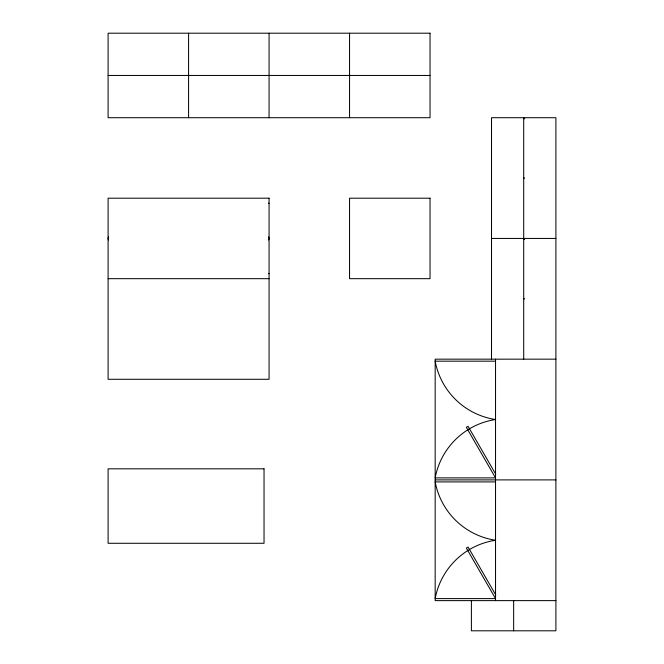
<?xml version="1.0" encoding="UTF-8"?>
<svg xmlns="http://www.w3.org/2000/svg" width="664" height="664" viewBox="0 0 664 664"><rect width="100%" height="100%" fill="white"/><g stroke="black" fill="none" stroke-linecap="round" stroke-linejoin="round"><path stroke-width="1" d="M108.099 75.455L430.04 75.455M523.705 118.715L524.709 118.715M523.705 178.077L524.709 178.077M268.439 203.225L269.069 203.225M491.509 238.434L555.901 238.434M523.705 239.438L524.709 239.438M268.439 273.651L269.069 273.651M108.099 278.681L269.069 278.681M523.705 298.8L524.709 298.8M555.901 359.166L435.169 359.166L435.169 600.621L555.901 600.621M495.535 361.174L435.169 361.174A72.401 72.401 0 0 0 495.535 419.523A72.401 72.401 0 0 0 435.169 477.881L495.535 477.881L466.36 427.342L468.103 426.338L495.742 474.212M435.169 479.889L555.901 479.889M495.535 481.906L435.169 481.906A72.401 72.401 0 0 0 495.535 540.255A72.401 72.401 0 0 0 435.169 598.604L495.535 598.604L466.36 548.074L468.103 547.07L495.742 594.944M523.705 117.711L523.705 359.166M513.645 600.621L513.645 630.8M495.535 359.166L495.535 600.621M491.509 359.166L491.509 117.711L555.901 117.711L555.901 630.8L471.39 630.8L471.39 600.621M349.554 33.2L349.554 117.711M269.069 33.2L269.069 117.711M188.584 33.2L188.584 117.711M268.571 236.932A2.515 2.515 0 0 1 268.571 239.945M108.605 239.945A2.515 2.515 0 0 1 108.605 236.932M430.04 33.2L108.099 33.2L108.099 117.711L430.04 117.711L430.04 33.2M269.069 198.196L108.099 198.196L108.099 379.285L269.069 379.285L269.069 198.196M430.04 198.196L349.554 198.196L349.554 278.681L430.04 278.681L430.04 198.196M264.04 468.825L108.099 468.825L108.099 543.276L264.04 543.276L264.04 468.825"/></g></svg>
